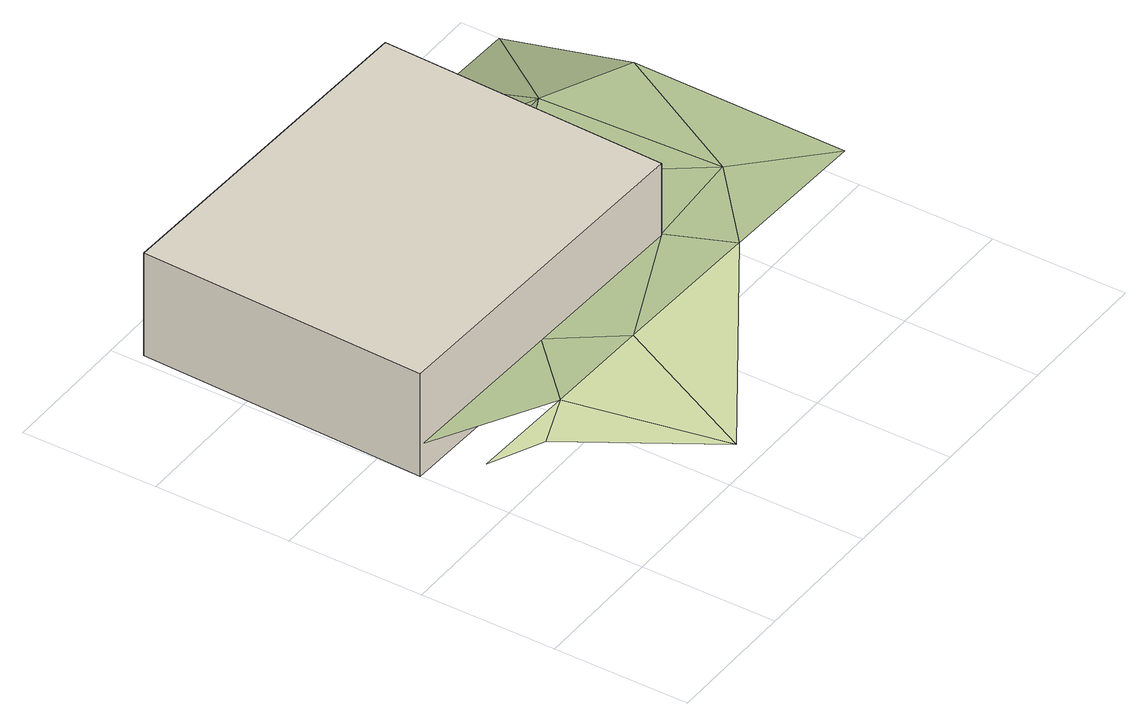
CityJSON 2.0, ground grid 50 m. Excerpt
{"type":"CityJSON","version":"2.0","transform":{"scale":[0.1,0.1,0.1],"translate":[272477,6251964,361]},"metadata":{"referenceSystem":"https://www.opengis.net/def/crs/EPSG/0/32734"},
"CityObjects":{
"building1":{"type":"Building","attributes":{"building":"service","building:levels":1,"building_height":4.1,"roof_height":27.2,"ground_height":23.1,"plus_code":"4FRW3CCR+297"},"geometry":[{"type":"Solid","lod":"1","boundaries":[[[[0,1,2,3]],[[1,4,5,2]],[[4,6,7,5]],[[6,0,3,7]],[[3,2,5,7]],[[6,4,1,0]]]]}]},
"landuse1":{"type":"LandUse","attributes":{"leisure":"sports_centre","name":"Trafalgar Swimming Baths"},"geometry":[{"type":"MultiSurface","lod":"1","boundaries":[[[8,9,10]],[[10,11,8]],[[11,12,8]],[[12,11,13]]]}]},
"terrain1":{"type":"TINRelief","geometry":[{"type":"CompositeSurface","lod":"1","boundaries":[[[8,14,15]],[[16,17,18]],[[18,19,16]],[[14,8,12]],[[19,18,20]],[[20,21,19]],[[21,20,22]],[[21,22,23]],[[21,23,24]],[[23,25,24]],[[25,26,24]],[[12,27,14]],[[28,26,25]],[[26,28,29]],[[29,28,30]],[[30,31,29]],[[31,30,32]],[[27,12,13]],[[32,33,31]],[[34,33,32]],[[33,34,35]],[[34,36,35]],[[36,37,35]],[[37,36,38]],[[38,39,37]],[[39,38,40]],[[13,41,27]],[[42,39,40]],[[43,42,40]],[[41,44,27]],[[42,43,45]],[[45,43,46]],[[47,45,46]],[[47,46,48]],[[44,49,50]],[[41,13,51]],[[52,48,50]],[[48,53,47]],[[49,44,41]],[[53,48,52]],[[50,49,52]],[[54,53,52]],[[52,49,54]],[[41,55,49]],[[51,55,41]],[[54,49,56]],[[49,55,56]]]}]}
},
"vertices":[
[1315,793,9],[1351,1856,9],[1351,1856,419],[1315,793,419],[38,1900,9],[38,1900,419],[3,836,9],[3,836,419],
[434,594,137],[35,607,137],[232,514,137],[550,8,137],[834,582,137],[1410,563,137],
[659,815,137],[3,836,137],[191,1931,9],[138,1897,9],[238,1894,9],[291,1926,9],[317,1891,9],[391,1922,9],[395,1888,9],[473,1886,9],[491,1918,9],[551,1883,9],[591,1914,9],[1315,793,137],[651,1880,9],[691,1910,9],[751,1877,9],[791,1906,9],[851,1873,9],[866,1902,9],[901,1872,9],[942,1899,9],[951,1870,9],[1017,1896,9],[1051,1867,9],[1093,1893,9],[1151,1863,9],[1706,820,137],[1169,1890,9],[1201,1861,9],[1333,1325,137],[1244,1887,9],[1251,1860,9],[1320,1883,9],[1350,1856,9],[1678,1494,137],[1342,1591,9],[1985,545,137],[1437,1748,9],[1395,1880,9],[1698,1868,9],[1994,1345,137],[2000,1855,9]
]}
